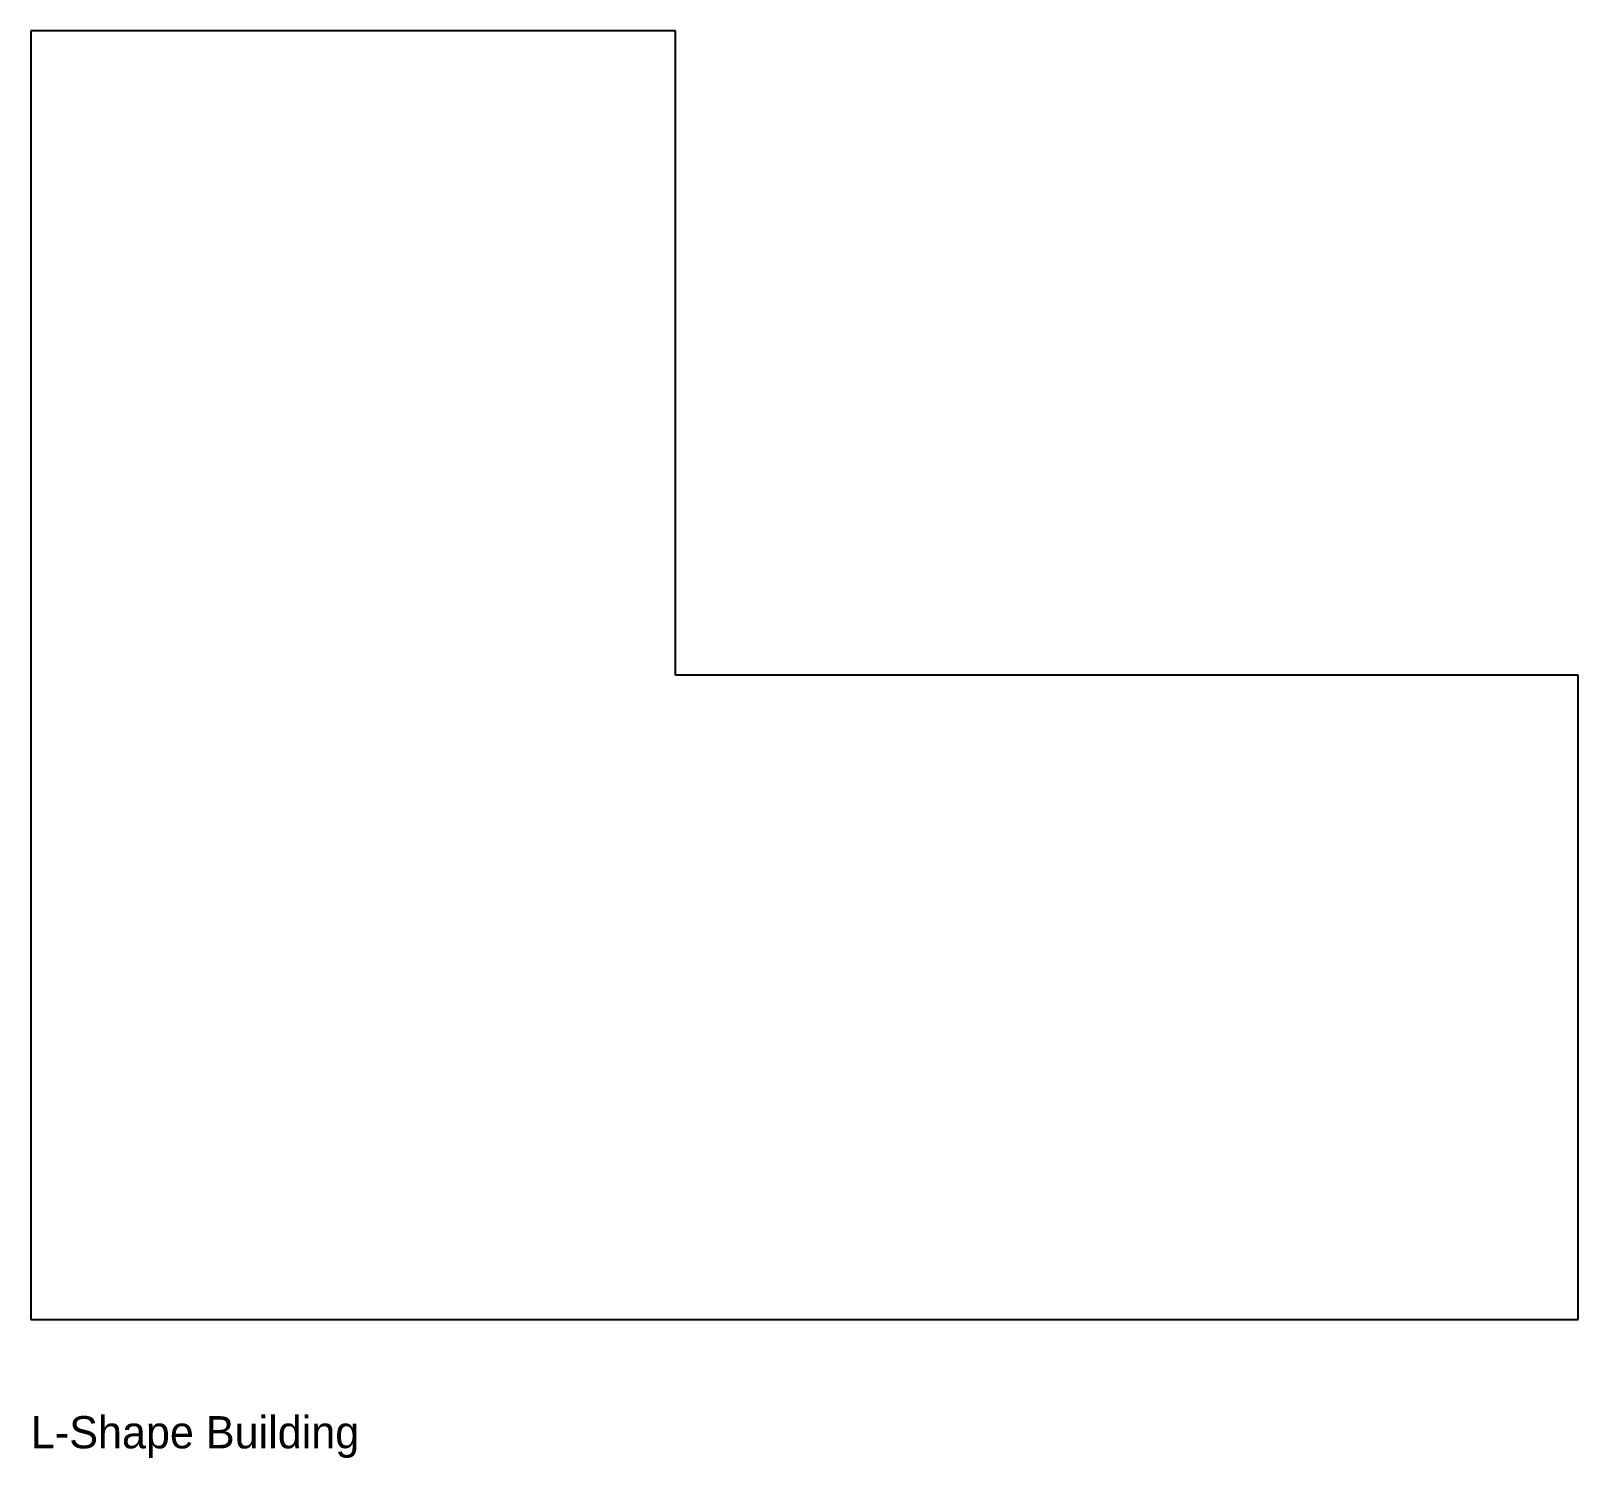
# Model space of a CAD drawing. Header units: metres. Extents: x 0 to 12000, y -1075 to 10000.
import ezdxf

# ---------------------------------------------------------------- set-up
doc = ezdxf.new("R2010")
doc.units = ezdxf.units.M
doc.layers.add('ANNOTATION', color=3, linetype='Continuous')
doc.layers.add('WALLS', color=7, linetype='Continuous')

msp = doc.modelspace()

# ---------------------------------------------------------------- linework, layer by layer
at = {"layer": 'WALLS'}
for p, q in [((5000, 10000), (0, 10000)), ((0, 10000), (0, 0)), ((5000, 5000), (5000, 10000)), ((12000, 5000), (5000, 5000)), ((12000, 0), (12000, 5000)), ((0, 0), (12000, 0))]:
    msp.add_line(p, q, dxfattribs=at)

# ---------------------------------------------------------------- texts
at = {"layer": 'ANNOTATION'}
msp.add_text('L-Shape Building', height=250, dxfattribs=at).set_placement((0, -1000))

doc.saveas('drawing.dxf')
